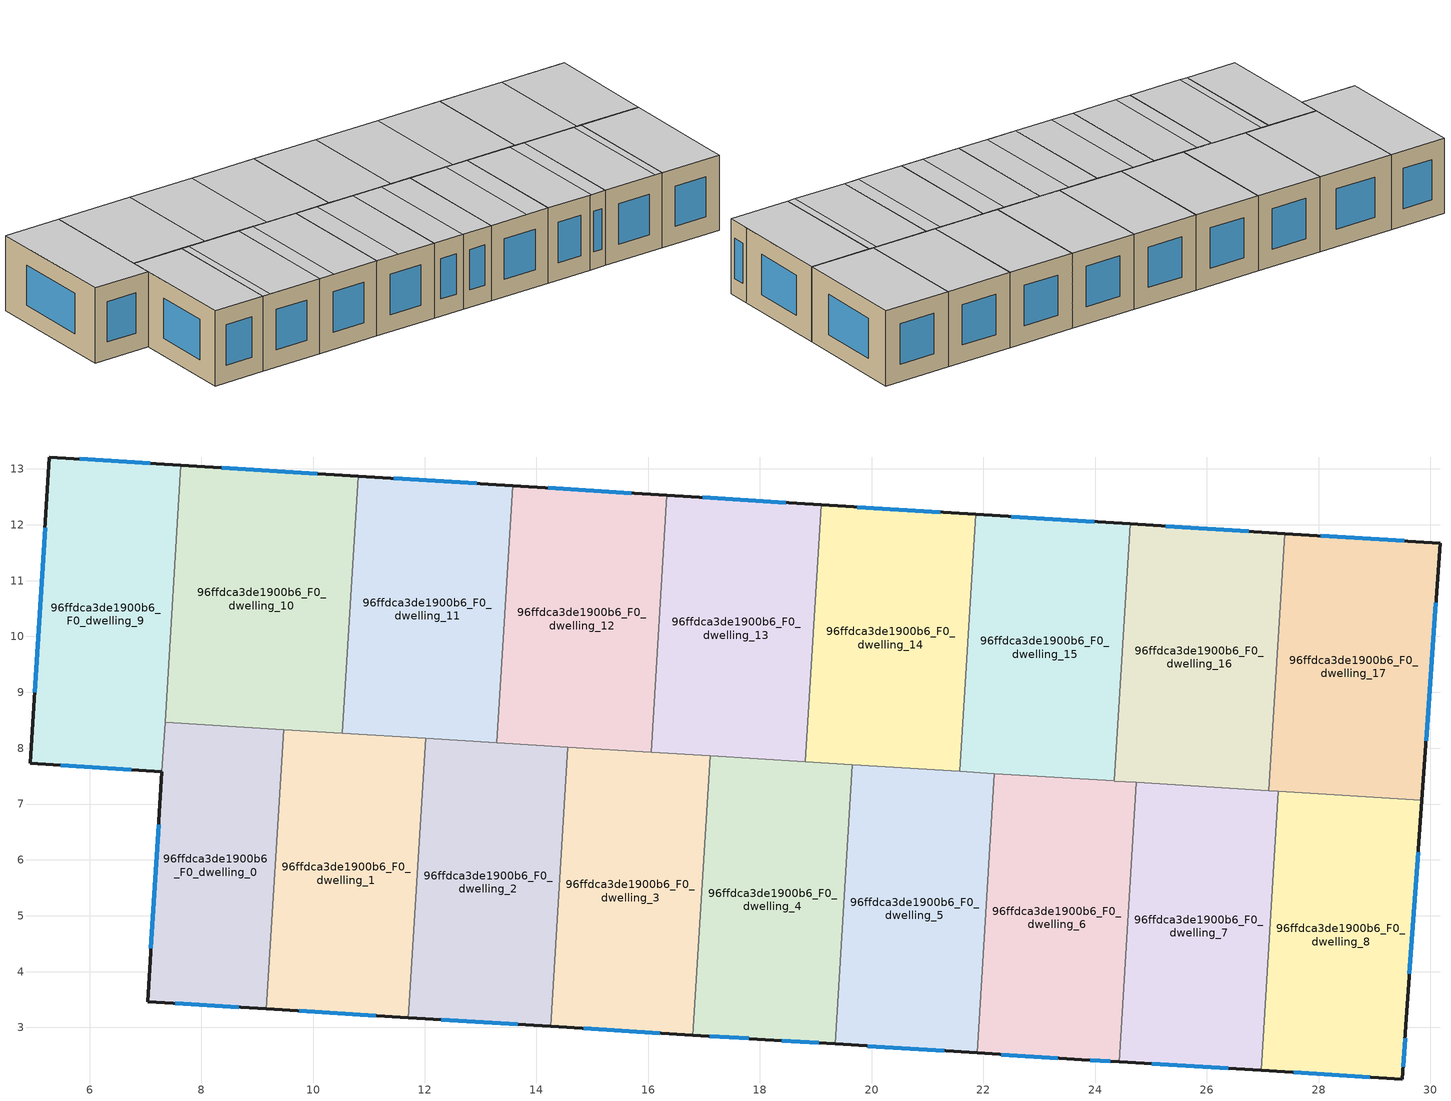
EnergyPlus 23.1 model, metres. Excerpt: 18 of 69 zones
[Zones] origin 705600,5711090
96ffdca3de1900b6_F0_dwelling_0
 floor ground (EU_floor_Construction): 9.48,8.33 9.17,3.33 7.04,3.46 7.35,8.46 z0
 wall outside (EU_wall_Construction): 7.29,7.58 7.04,3.46 9.17,3.33 z0:3
 wall to 96ffdca3de1900b6_F0_dwelling_1 (EU_wall_Construction): 9.17,3.33 9.48,8.33 z0:3
 wall to 96ffdca3de1900b6_F0_dwelling_9 (EU_wall_Construction): 7.35,8.46 7.29,7.58 z0:3
 wall to 96ffdca3de1900b6_F0_dwelling_10 (EU_wall_Construction): 9.48,8.33 7.35,8.46 z0:3
 window (EU_Window_Construction): 7.53,3.43 8.67,3.36 / 7.24,6.63 7.1,4.42 z0.69:2.31
 ceiling to 96ffdca3de1900b6_F1_dwelling_0 (EU_floor_Construction): 9.17,3.33 9.48,8.33 7.35,8.46 7.04,3.46 z3
96ffdca3de1900b6_F0_dwelling_1
 floor ground (EU_floor_Construction): 12.02,8.18 11.71,3.18 9.17,3.33 9.48,8.33 z0
 wall outside (EU_wall_Construction): 9.17,3.33 11.71,3.18 z0:3
 wall to 96ffdca3de1900b6_F0_dwelling_2 (EU_wall_Construction): 11.71,3.18 12.02,8.18 z0:3
 wall to 96ffdca3de1900b6_F0_dwelling_11 (EU_wall_Construction): 12.02,8.18 10.52,8.27 z0:3
 wall to 96ffdca3de1900b6_F0_dwelling_10 (EU_wall_Construction): 10.52,8.27 9.48,8.33 z0:3
 window (EU_Window_Construction): 9.75,3.3 11.12,3.21 z0.69:2.31
 ceiling to 96ffdca3de1900b6_F1_dwelling_1 (EU_floor_Construction): 11.71,3.18 12.02,8.18 9.79,8.31 9.48,3.31 z3
 ceiling to 96ffdca3de1900b6_F1_dwelling_0 (EU_floor_Construction): 9.48,3.31 9.79,8.31 9.48,8.33 9.17,3.33 z3
96ffdca3de1900b6_F0_dwelling_10
 floor ground (EU_floor_Construction): 10.81,12.87 10.52,8.27 7.35,8.46 7.64,13.07 z0
 wall outside (EU_wall_Construction): 10.81,12.87 7.64,13.07 z0:3
 wall to 96ffdca3de1900b6_F0_dwelling_11 (EU_wall_Construction): 10.52,8.27 10.81,12.87 z0:3
 wall to 96ffdca3de1900b6_F0_dwelling_9 (EU_wall_Construction): 7.64,13.07 7.35,8.47 z0:3
 window (EU_Window_Construction): 10.07,12.92 8.37,13.02 z0.69:2.31
 ceiling to 96ffdca3de1900b6_F1_dwelling_9 (EU_floor_Construction): 10.52,8.27 10.81,12.87 7.64,13.07 7.35,8.46 z3
96ffdca3de1900b6_F0_dwelling_11
 floor ground (EU_floor_Construction): 13.57,12.7 13.29,8.1 10.52,8.27 10.81,12.87 z0
 wall outside (EU_wall_Construction): 13.57,12.7 10.81,12.87 z0:3
 wall to 96ffdca3de1900b6_F0_dwelling_12 (EU_wall_Construction): 13.29,8.1 13.57,12.7 z0:3
 wall to 96ffdca3de1900b6_F0_dwelling_2 (EU_wall_Construction): 12.02,8.18 13.29,8.1 z0:3
 window (EU_Window_Construction): 12.93,12.74 11.45,12.83 z0.69:2.31
 ceiling to 96ffdca3de1900b6_F1_dwelling_10 (EU_floor_Construction): 13.29,8.1 13.57,12.7 10.81,12.87 10.52,8.27 z3
96ffdca3de1900b6_F0_dwelling_12
 floor ground (EU_floor_Construction): 16.34,12.53 16.05,7.93 13.29,8.1 13.57,12.7 z0
 wall outside (EU_wall_Construction): 16.34,12.53 13.57,12.7 z0:3
 wall to 96ffdca3de1900b6_F0_dwelling_13 (EU_wall_Construction): 16.05,7.93 16.34,12.53 z0:3
 wall to 96ffdca3de1900b6_F0_dwelling_3 (EU_wall_Construction): 14.56,8.02 16.05,7.93 z0:3
 wall to 96ffdca3de1900b6_F0_dwelling_2 (EU_wall_Construction): 13.29,8.1 14.56,8.02 z0:3
 window (EU_Window_Construction): 15.7,12.57 14.21,12.66 z0.69:2.31
 ceiling to 96ffdca3de1900b6_F1_dwelling_11 (EU_floor_Construction): 16.05,7.93 16.34,12.53 13.57,12.7 13.29,8.1 z3
96ffdca3de1900b6_F0_dwelling_13
 floor ground (EU_floor_Construction): 19.1,12.36 18.81,7.75 16.05,7.93 16.34,12.53 z0
 wall outside (EU_wall_Construction): 19.1,12.36 16.34,12.53 z0:3
 wall to 96ffdca3de1900b6_F0_dwelling_14 (EU_wall_Construction): 18.81,7.75 19.1,12.36 z0:3
 wall to 96ffdca3de1900b6_F0_dwelling_4 (EU_wall_Construction): 17.11,7.86 18.81,7.75 z0:3
 wall to 96ffdca3de1900b6_F0_dwelling_3 (EU_wall_Construction): 16.05,7.93 17.11,7.86 z0:3
 window (EU_Window_Construction): 18.46,12.4 16.98,12.49 z0.69:2.31
 ceiling to 96ffdca3de1900b6_F1_dwelling_12 (EU_floor_Construction): 18.81,7.75 19.1,12.36 16.34,12.53 16.05,7.93 z3
96ffdca3de1900b6_F0_dwelling_14
 floor ground (EU_floor_Construction): 21.86,12.19 21.58,7.58 18.81,7.75 19.1,12.36 z0
 wall outside (EU_wall_Construction): 21.86,12.19 19.1,12.36 z0:3
 wall to 96ffdca3de1900b6_F0_dwelling_15 (EU_wall_Construction): 21.58,7.58 21.86,12.19 z0:3
 wall to 96ffdca3de1900b6_F0_dwelling_5 (EU_wall_Construction): 19.65,7.7 21.58,7.58 z0:3
 wall to 96ffdca3de1900b6_F0_dwelling_4 (EU_wall_Construction): 18.82,7.76 19.65,7.7 z0:3
 window (EU_Window_Construction): 21.22,12.23 19.74,12.32 z0.69:2.31
 ceiling to 96ffdca3de1900b6_F1_dwelling_13 (EU_floor_Construction): 21.58,7.58 21.86,12.19 19.1,12.36 18.81,7.75 z3
96ffdca3de1900b6_F0_dwelling_15
 floor ground (EU_floor_Construction): 24.63,12.01 24.34,7.41 21.58,7.58 21.86,12.19 z0
 wall outside (EU_wall_Construction): 24.63,12.01 21.86,12.19 z0:3
 wall to 96ffdca3de1900b6_F0_dwelling_16 (EU_wall_Construction): 24.34,7.41 24.63,12.01 z0:3
 wall to 96ffdca3de1900b6_F0_dwelling_6 (EU_wall_Construction): 22.2,7.55 24.34,7.41 z0:3
 wall to 96ffdca3de1900b6_F0_dwelling_5 (EU_wall_Construction): 21.58,7.58 22.2,7.55 z0:3
 window (EU_Window_Construction): 23.99,12.05 22.5,12.15 z0.69:2.31
 ceiling to 96ffdca3de1900b6_F1_dwelling_14 (EU_floor_Construction): 24.34,7.41 24.63,12.01 21.86,12.19 21.58,7.58 z3
96ffdca3de1900b6_F0_dwelling_16
 floor ground (EU_floor_Construction): 27.39,11.84 27.11,7.24 24.34,7.41 24.63,12.01 z0
 wall outside (EU_wall_Construction): 27.39,11.84 24.63,12.01 z0:3
 wall to 96ffdca3de1900b6_F0_dwelling_17 (EU_wall_Construction): 27.11,7.24 27.39,11.84 z0:3
 wall to 96ffdca3de1900b6_F0_dwelling_7 (EU_wall_Construction): 24.74,7.39 27.11,7.24 z0:3
 wall to 96ffdca3de1900b6_F0_dwelling_6 (EU_wall_Construction): 24.34,7.41 24.74,7.39 z0:3
 window (EU_Window_Construction): 26.75,11.88 25.27,11.98 z0.69:2.31
 ceiling to 96ffdca3de1900b6_F1_dwelling_15 (EU_floor_Construction): 27.11,7.24 27.39,11.84 24.63,12.01 24.34,7.41 z3
96ffdca3de1900b6_F0_dwelling_17
 floor ground (EU_floor_Construction): 30.18,11.67 29.85,7.07 27.11,7.24 27.39,11.84 z0
 wall outside (EU_wall_Construction): 29.85,7.07 30.18,11.67 27.39,11.84 z0:3
 wall to 96ffdca3de1900b6_F0_dwelling_8 (EU_wall_Construction): 27.28,7.23 29.85,7.07 z0:3
 wall to 96ffdca3de1900b6_F0_dwelling_7 (EU_wall_Construction): 27.11,7.24 27.28,7.23 z0:3
 window (EU_Window_Construction): 29.93,8.14 30.1,10.61 / 29.53,11.71 28.04,11.8 z0.69:2.31
 ceiling to 96ffdca3de1900b6_F1_dwelling_16 (EU_floor_Construction): 29.85,7.07 30.18,11.67 27.39,11.84 27.11,7.24 z3
96ffdca3de1900b6_F0_dwelling_2
 floor ground (EU_floor_Construction): 14.56,8.02 14.25,3.02 11.71,3.18 12.02,8.18 z0
 wall outside (EU_wall_Construction): 11.71,3.18 14.25,3.02 z0:3
 wall to 96ffdca3de1900b6_F0_dwelling_3 (EU_wall_Construction): 14.25,3.02 14.56,8.02 z0:3
 window (EU_Window_Construction): 12.3,3.14 13.66,3.06 z0.69:2.31
 ceiling to 96ffdca3de1900b6_F1_dwelling_2 (EU_floor_Construction): 14.25,3.02 14.56,8.02 12.65,8.14 12.35,3.14 z3
 ceiling to 96ffdca3de1900b6_F1_dwelling_1 (EU_floor_Construction): 12.35,3.14 12.65,8.14 12.02,8.18 11.71,3.18 z3
96ffdca3de1900b6_F0_dwelling_3
 floor ground (EU_floor_Construction): 17.11,7.86 16.8,2.87 14.25,3.02 14.56,8.02 z0
 wall outside (EU_wall_Construction): 14.25,3.02 16.8,2.87 z0:3
 wall to 96ffdca3de1900b6_F0_dwelling_4 (EU_wall_Construction): 16.8,2.87 17.11,7.86 z0:3
 window (EU_Window_Construction): 14.84,2.98 16.21,2.9 z0.69:2.31
 ceiling to 96ffdca3de1900b6_F1_dwelling_2 (EU_floor_Construction): 15.21,2.96 15.52,7.96 14.56,8.02 14.25,3.02 z3
 ceiling adiabatic (EU_roof_Construction): 16.8,2.87 17.11,7.86 14.56,8.02 15.52,7.96 15.21,2.96 14.25,3.02 z3
96ffdca3de1900b6_F0_dwelling_4
 floor ground (EU_floor_Construction): 19.65,7.7 19.34,2.71 18.1,2.79 16.8,2.87 17.11,7.86 z0
 wall outside (EU_wall_Construction): 16.8,2.87 18.1,2.79 19.34,2.71 z0:3
 wall to 96ffdca3de1900b6_F0_dwelling_5 (EU_wall_Construction): 19.34,2.71 19.65,7.7 z0:3
 window (EU_Window_Construction): 18.39,2.77 19.06,2.72 / 17.1,2.85 17.8,2.8 z0.69:2.31
 ceiling to 96ffdca3de1900b6_F1_dwelling_4 (EU_floor_Construction): 19.34,2.71 19.65,7.7 18.38,7.78 18.07,2.79 18.1,2.79 z3
 ceiling to 96ffdca3de1900b6_F1_dwelling_3 (EU_floor_Construction): 18.07,2.79 18.38,7.78 17.11,7.86 16.8,2.87 z3
96ffdca3de1900b6_F0_dwelling_5
 floor ground (EU_floor_Construction): 22.2,7.55 21.89,2.54 19.34,2.71 19.65,7.7 z0
 wall outside (EU_wall_Construction): 19.34,2.71 21.89,2.54 z0:3
 wall to 96ffdca3de1900b6_F0_dwelling_6 (EU_wall_Construction): 21.89,2.54 22.2,7.55 z0:3
 window (EU_Window_Construction): 19.93,2.67 21.3,2.58 z0.69:2.31
 ceiling to 96ffdca3de1900b6_F1_dwelling_4 (EU_floor_Construction): 20.93,2.61 21.24,7.6 19.65,7.7 19.34,2.71 z3
 ceiling to 96ffdca3de1900b6_F1_dwelling_5 (EU_floor_Construction): 21.89,2.54 22.2,7.55 21.24,7.6 20.93,2.61 z3
96ffdca3de1900b6_F0_dwelling_6
 floor ground (EU_floor_Construction): 24.74,7.39 24.43,2.38 23.76,2.42 21.89,2.54 22.2,7.55 z0
 wall outside (EU_wall_Construction): 21.89,2.54 23.76,2.42 24.43,2.38 z0:3
 wall to 96ffdca3de1900b6_F0_dwelling_7 (EU_wall_Construction): 24.43,2.38 24.74,7.39 z0:3
 window (EU_Window_Construction): 23.92,2.42 24.28,2.39 / 22.32,2.52 23.33,2.45 z0.69:2.31
 ceiling to 96ffdca3de1900b6_F1_dwelling_5 (EU_floor_Construction): 23.79,2.42 24.1,7.43 22.2,7.55 21.89,2.54 23.76,2.42 z3
 ceiling to 96ffdca3de1900b6_F1_dwelling_6 (EU_floor_Construction): 24.43,2.38 24.74,7.39 24.1,7.43 23.79,2.42 z3
96ffdca3de1900b6_F0_dwelling_7
 floor ground (EU_floor_Construction): 27.28,7.23 26.97,2.23 24.43,2.38 24.74,7.39 z0
 wall outside (EU_wall_Construction): 24.43,2.38 26.97,2.23 z0:3
 wall to 96ffdca3de1900b6_F0_dwelling_8 (EU_wall_Construction): 26.97,2.23 27.28,7.23 z0:3
 window (EU_Window_Construction): 25.02,2.35 26.38,2.27 z0.69:2.31
 ceiling to 96ffdca3de1900b6_F1_dwelling_7 (EU_floor_Construction): 26.97,2.23 27.28,7.23 26.96,7.25 26.66,2.25 z3
 ceiling to 96ffdca3de1900b6_F1_dwelling_6 (EU_floor_Construction): 26.66,2.25 26.96,7.25 24.74,7.39 24.43,2.38 z3
96ffdca3de1900b6_F0_dwelling_8
 floor ground (EU_floor_Construction): 29.85,7.07 29.56,3.03 29.5,2.08 26.97,2.23 27.28,7.23 z0
 wall outside (EU_wall_Construction): 26.97,2.23 29.5,2.08 29.56,3.03 29.85,7.07 z0:3
 window (EU_Window_Construction): 29.63,3.96 29.78,6.14 / 29.52,2.3 29.55,2.81 / 27.56,2.2 28.92,2.11 z0.69:2.31
 ceiling to 96ffdca3de1900b6_F1_dwelling_7 (EU_floor_Construction): 29.5,2.08 29.56,3.03 29.85,7.07 27.28,7.23 26.97,2.23 z3
96ffdca3de1900b6_F0_dwelling_9
 floor ground (EU_floor_Construction): 7.64,13.07 7.3,7.58 4.94,7.73 5.28,13.21 z0
 wall outside (EU_wall_Construction): 7.64,13.07 5.28,13.21 4.94,7.73 7.3,7.58 z0:3
 window (EU_Window_Construction): 7.09,13.1 5.83,13.18 / 5.49,7.7 6.75,7.62 / 5.2,11.94 5.02,9 z0.69:2.31
 ceiling to 96ffdca3de1900b6_F1_dwelling_8 (EU_floor_Construction): 7.3,7.58 7.64,13.07 5.28,13.21 4.94,7.73 z3
[Building]
EU S2 Campaign: North Axis=0; Terrain=City; Solar Distribution=FullExterior
[Site:Location]
London: Latitude=51.5; Longitude=-0.5; Time Zone=0; Elevation=25
[SizingPeriod:WeatherFileDays]
AnnualSizingPeriod: Begin Month=1; Begin Day of Month=1; End Month=12; End Day of Month=31; Day of Week for Start Day=Monday; Use Weather File Daylight Saving Period=No; Use Weather File Rain and Snow Indicators=No
[MATERIAL]
EU_InternalMass_Material: Roughness=MediumRough; Thickness=0.1; Conductivity=1; Density=1800; Specific Heat=900; Thermal Absorptance=0.9; Solar Absorptance=0.7; Visible Absorptance=0.7
[MATERIAL:NOMASS] Roughness=MediumRough; Thermal Absorptance=0.9; Solar Absorptance=0.7; Visible Absorptance=0.7
Name | Thermal Resistance
EU_wall_NoMass | 0.635353
EU_roof_NoMass | 0.675062
EU_floor_NoMass | 1.96382
[WINDOWMATERIAL:SIMPLEGLAZINGSYSTEM]
EU_Window_SimpleGlazing: UFactor=2.96269; Solar Heat Gain Coefficient=0.76; Visible Transmittance=0.76
[CONSTRUCTION]
EU_wall_Construction: EU_wall_NoMass
EU_roof_Construction: EU_roof_NoMass
EU_floor_Construction: EU_floor_NoMass
EU_InternalMass_Construction: EU_InternalMass_Material
EU_Window_Construction: EU_Window_SimpleGlazing
[ZONE] Type=1; Multiplier=1; Ceiling Height=autocalculate; Floor Area=autocalculate; Part of Total Floor Area=Yes
Name | Volume
96ffdca3de1900b6_F0_dwelling_0 | 32.0435
96ffdca3de1900b6_F0_dwelling_1; 96ffdca3de1900b6_F0_dwelling_4 | 38.2983
96ffdca3de1900b6_F0_dwelling_10 | 43.9739
96ffdca3de1900b6_F0_dwelling_11; 96ffdca3de1900b6_F0_dwelling_16; 96ffdca3de1900b6_F0_dwelling_3 | 38.302
96ffdca3de1900b6_F0_dwelling_12 | 38.3013
96ffdca3de1900b6_F0_dwelling_13 | 38.3071
96ffdca3de1900b6_F0_dwelling_14; 96ffdca3de1900b6_F0_dwelling_8 | 38.3064
96ffdca3de1900b6_F0_dwelling_15 | 38.3057
96ffdca3de1900b6_F0_dwelling_17; 96ffdca3de1900b6_F0_dwelling_7 | 38.3005
96ffdca3de1900b6_F0_dwelling_2 | 38.3167
96ffdca3de1900b6_F0_dwelling_5 | 38.2961
96ffdca3de1900b6_F0_dwelling_6 | 38.3042
96ffdca3de1900b6_F0_dwelling_9 | 38.8828
[INTERNALMASS] Construction=EU_InternalMass_Construction
Name | Zone or ZoneList | Surface Area
96ffdca3de1900b6_F0_dwelling_0_EU_InternalMass | 96ffdca3de1900b6_F0_dwelling_0 | 10.6803
96ffdca3de1900b6_F0_dwelling_1_EU_InternalMass | 96ffdca3de1900b6_F0_dwelling_1 | 12.7662
96ffdca3de1900b6_F0_dwelling_2_EU_InternalMass | 96ffdca3de1900b6_F0_dwelling_2 | 12.7722
96ffdca3de1900b6_F0_dwelling_3_EU_InternalMass | 96ffdca3de1900b6_F0_dwelling_3 | 12.7672
96ffdca3de1900b6_F0_dwelling_4_EU_InternalMass | 96ffdca3de1900b6_F0_dwelling_4 | 12.7661
96ffdca3de1900b6_F0_dwelling_5_EU_InternalMass | 96ffdca3de1900b6_F0_dwelling_5 | 12.7656
96ffdca3de1900b6_F0_dwelling_6_EU_InternalMass | 96ffdca3de1900b6_F0_dwelling_6 | 12.7677
96ffdca3de1900b6_F0_dwelling_7_EU_InternalMass | 96ffdca3de1900b6_F0_dwelling_7 | 12.767
96ffdca3de1900b6_F0_dwelling_8_EU_InternalMass | 96ffdca3de1900b6_F0_dwelling_8 | 12.7688
96ffdca3de1900b6_F0_dwelling_9_EU_InternalMass | 96ffdca3de1900b6_F0_dwelling_9 | 12.9624
96ffdca3de1900b6_F0_dwelling_10_EU_InternalMass | 96ffdca3de1900b6_F0_dwelling_10 | 14.658
96ffdca3de1900b6_F0_dwelling_11_EU_InternalMass | 96ffdca3de1900b6_F0_dwelling_11 | 12.7674
96ffdca3de1900b6_F0_dwelling_12_EU_InternalMass | 96ffdca3de1900b6_F0_dwelling_12 | 12.7674
96ffdca3de1900b6_F0_dwelling_13_EU_InternalMass | 96ffdca3de1900b6_F0_dwelling_13 | 12.7687
96ffdca3de1900b6_F0_dwelling_14_EU_InternalMass | 96ffdca3de1900b6_F0_dwelling_14 | 12.7687
96ffdca3de1900b6_F0_dwelling_15_EU_InternalMass | 96ffdca3de1900b6_F0_dwelling_15 | 12.7687
96ffdca3de1900b6_F0_dwelling_16_EU_InternalMass | 96ffdca3de1900b6_F0_dwelling_16 | 12.7674
96ffdca3de1900b6_F0_dwelling_17_EU_InternalMass | 96ffdca3de1900b6_F0_dwelling_17 | 12.7667
[OTHEREQUIPMENT] Fuel Type=Electricity; Design Level Calculation Method=Watts/Area; Power per Zone Floor Area=1; Fraction Latent=0; Fraction Radiant=0; Fraction Lost=0; Carbon Dioxide Generation Rate=0; EndUse Subcategory=EU_Step8_InternalGains
Name | Zone or ZoneList or Space or SpaceList | Schedule
EU_Step8_InternalGain_96ffdca3de1900b6_F0_dwelling_0_f000 | 96ffdca3de1900b6_F0_dwelling_0 | EU_Step8_GainSchedule_96ffdca3de1900b6_F0_dwelling_0_f000
EU_Step8_InternalGain_96ffdca3de1900b6_F0_dwelling_1_f000 | 96ffdca3de1900b6_F0_dwelling_1 | EU_Step8_GainSchedule_96ffdca3de1900b6_F0_dwelling_1_f000
EU_Step8_InternalGain_96ffdca3de1900b6_F0_dwelling_2_f000 | 96ffdca3de1900b6_F0_dwelling_2 | EU_Step8_GainSchedule_96ffdca3de1900b6_F0_dwelling_2_f000
EU_Step8_InternalGain_96ffdca3de1900b6_F0_dwelling_3_f000 | 96ffdca3de1900b6_F0_dwelling_3 | EU_Step8_GainSchedule_96ffdca3de1900b6_F0_dwelling_3_f000
EU_Step8_InternalGain_96ffdca3de1900b6_F0_dwelling_4_f000 | 96ffdca3de1900b6_F0_dwelling_4 | EU_Step8_GainSchedule_96ffdca3de1900b6_F0_dwelling_4_f000
EU_Step8_InternalGain_96ffdca3de1900b6_F0_dwelling_5_f000 | 96ffdca3de1900b6_F0_dwelling_5 | EU_Step8_GainSchedule_96ffdca3de1900b6_F0_dwelling_5_f000
EU_Step8_InternalGain_96ffdca3de1900b6_F0_dwelling_6_f000 | 96ffdca3de1900b6_F0_dwelling_6 | EU_Step8_GainSchedule_96ffdca3de1900b6_F0_dwelling_6_f000
EU_Step8_InternalGain_96ffdca3de1900b6_F0_dwelling_7_f000 | 96ffdca3de1900b6_F0_dwelling_7 | EU_Step8_GainSchedule_96ffdca3de1900b6_F0_dwelling_7_f000
EU_Step8_InternalGain_96ffdca3de1900b6_F0_dwelling_8_f000 | 96ffdca3de1900b6_F0_dwelling_8 | EU_Step8_GainSchedule_96ffdca3de1900b6_F0_dwelling_8_f000
EU_Step8_InternalGain_96ffdca3de1900b6_F0_dwelling_9_f000 | 96ffdca3de1900b6_F0_dwelling_9 | EU_Step8_GainSchedule_96ffdca3de1900b6_F0_dwelling_9_f000
EU_Step8_InternalGain_96ffdca3de1900b6_F0_dwelling_10_f000 | 96ffdca3de1900b6_F0_dwelling_10 | EU_Step8_GainSchedule_96ffdca3de1900b6_F0_dwelling_10_f000
EU_Step8_InternalGain_96ffdca3de1900b6_F0_dwelling_11_f000 | 96ffdca3de1900b6_F0_dwelling_11 | EU_Step8_GainSchedule_96ffdca3de1900b6_F0_dwelling_11_f000
EU_Step8_InternalGain_96ffdca3de1900b6_F0_dwelling_12_f000 | 96ffdca3de1900b6_F0_dwelling_12 | EU_Step8_GainSchedule_96ffdca3de1900b6_F0_dwelling_12_f000
EU_Step8_InternalGain_96ffdca3de1900b6_F0_dwelling_13_f000 | 96ffdca3de1900b6_F0_dwelling_13 | EU_Step8_GainSchedule_96ffdca3de1900b6_F0_dwelling_13_f000
EU_Step8_InternalGain_96ffdca3de1900b6_F0_dwelling_14_f000 | 96ffdca3de1900b6_F0_dwelling_14 | EU_Step8_GainSchedule_96ffdca3de1900b6_F0_dwelling_14_f000
EU_Step8_InternalGain_96ffdca3de1900b6_F0_dwelling_15_f000 | 96ffdca3de1900b6_F0_dwelling_15 | EU_Step8_GainSchedule_96ffdca3de1900b6_F0_dwelling_15_f000
EU_Step8_InternalGain_96ffdca3de1900b6_F0_dwelling_16_f000 | 96ffdca3de1900b6_F0_dwelling_16 | EU_Step8_GainSchedule_96ffdca3de1900b6_F0_dwelling_16_f000
EU_Step8_InternalGain_96ffdca3de1900b6_F0_dwelling_17_f000 | 96ffdca3de1900b6_F0_dwelling_17 | EU_Step8_GainSchedule_96ffdca3de1900b6_F0_dwelling_17_f000
[ZONEVENTILATION:DESIGNFLOWRATE] Schedule=EU_AlwaysOn; Design Flow Rate Calculation Method=AirChanges/Hour; Air Changes per Hour=0.555504; Ventilation Type=Natural; Fan Pressure Rise=0; Fan Total Efficiency=1; Constant Term Coefficient=1; Temperature Term Coefficient=0; Velocity Term Coefficient=0; Velocity Squared Term Coefficient=0; Minimum Indoor Temperature=-100; Maximum Indoor Temperature=100; Delta Temperature=-100; Minimum Outdoor Temperature=-100; Maximum Outdoor Temperature=100; Maximum Wind Speed=40
Name | Zone or ZoneList or Space or SpaceList
EU_ConstantAir_96ffdca3de1900b6_F0_dwelling_0 | 96ffdca3de1900b6_F0_dwelling_0
EU_ConstantAir_96ffdca3de1900b6_F0_dwelling_1 | 96ffdca3de1900b6_F0_dwelling_1
EU_ConstantAir_96ffdca3de1900b6_F0_dwelling_2 | 96ffdca3de1900b6_F0_dwelling_2
EU_ConstantAir_96ffdca3de1900b6_F0_dwelling_3 | 96ffdca3de1900b6_F0_dwelling_3
EU_ConstantAir_96ffdca3de1900b6_F0_dwelling_4 | 96ffdca3de1900b6_F0_dwelling_4
EU_ConstantAir_96ffdca3de1900b6_F0_dwelling_5 | 96ffdca3de1900b6_F0_dwelling_5
EU_ConstantAir_96ffdca3de1900b6_F0_dwelling_6 | 96ffdca3de1900b6_F0_dwelling_6
EU_ConstantAir_96ffdca3de1900b6_F0_dwelling_7 | 96ffdca3de1900b6_F0_dwelling_7
EU_ConstantAir_96ffdca3de1900b6_F0_dwelling_8 | 96ffdca3de1900b6_F0_dwelling_8
EU_ConstantAir_96ffdca3de1900b6_F0_dwelling_9 | 96ffdca3de1900b6_F0_dwelling_9
EU_ConstantAir_96ffdca3de1900b6_F0_dwelling_10 | 96ffdca3de1900b6_F0_dwelling_10
EU_ConstantAir_96ffdca3de1900b6_F0_dwelling_11 | 96ffdca3de1900b6_F0_dwelling_11
EU_ConstantAir_96ffdca3de1900b6_F0_dwelling_12 | 96ffdca3de1900b6_F0_dwelling_12
EU_ConstantAir_96ffdca3de1900b6_F0_dwelling_13 | 96ffdca3de1900b6_F0_dwelling_13
EU_ConstantAir_96ffdca3de1900b6_F0_dwelling_14 | 96ffdca3de1900b6_F0_dwelling_14
EU_ConstantAir_96ffdca3de1900b6_F0_dwelling_15 | 96ffdca3de1900b6_F0_dwelling_15
EU_ConstantAir_96ffdca3de1900b6_F0_dwelling_16 | 96ffdca3de1900b6_F0_dwelling_16
EU_ConstantAir_96ffdca3de1900b6_F0_dwelling_17 | 96ffdca3de1900b6_F0_dwelling_17
[HVACTEMPLATE:THERMOSTAT] Constant Heating Setpoint=20; Constant Cooling Setpoint=50
EU_HeatOnly_96ffdca3de1900b6_F0_dwelling_0; EU_HeatOnly_96ffdca3de1900b6_F0_dwelling_1; EU_HeatOnly_96ffdca3de1900b6_F0_dwelling_2; EU_HeatOnly_96ffdca3de1900b6_F0_dwelling_3; EU_HeatOnly_96ffdca3de1900b6_F0_dwelling_4; EU_HeatOnly_96ffdca3de1900b6_F0_dwelling_5; EU_HeatOnly_96ffdca3de1900b6_F0_dwelling_6; EU_HeatOnly_96ffdca3de1900b6_F0_dwelling_7; EU_HeatOnly_96ffdca3de1900b6_F0_dwelling_8; EU_HeatOnly_96ffdca3de1900b6_F0_dwelling_9; EU_HeatOnly_96ffdca3de1900b6_F0_dwelling_10; EU_HeatOnly_96ffdca3de1900b6_F0_dwelling_11; EU_HeatOnly_96ffdca3de1900b6_F0_dwelling_12; EU_HeatOnly_96ffdca3de1900b6_F0_dwelling_13; EU_HeatOnly_96ffdca3de1900b6_F0_dwelling_14; EU_HeatOnly_96ffdca3de1900b6_F0_dwelling_15; EU_HeatOnly_96ffdca3de1900b6_F0_dwelling_16; EU_HeatOnly_96ffdca3de1900b6_F0_dwelling_17; EU_HeatOnly_96ffdca3de1900b6_F1_dwelling_0; EU_HeatOnly_96ffdca3de1900b6_F1_dwelling_1; EU_HeatOnly_96ffdca3de1900b6_F1_dwelling_2; EU_HeatOnly_96ffdca3de1900b6_F1_dwelling_3; EU_HeatOnly_96ffdca3de1900b6_F1_dwelling_4; EU_HeatOnly_96ffdca3de1900b6_F1_dwelling_5; EU_HeatOnly_96ffdca3de1900b6_F1_dwelling_6; EU_HeatOnly_96ffdca3de1900b6_F1_dwelling_7; EU_HeatOnly_96ffdca3de1900b6_F1_dwelling_8; EU_HeatOnly_96ffdca3de1900b6_F1_dwelling_9; EU_HeatOnly_96ffdca3de1900b6_F1_dwelling_10; EU_HeatOnly_96ffdca3de1900b6_F1_dwelling_11; EU_HeatOnly_96ffdca3de1900b6_F1_dwelling_12; EU_HeatOnly_96ffdca3de1900b6_F1_dwelling_13; EU_HeatOnly_96ffdca3de1900b6_F1_dwelling_14; EU_HeatOnly_96ffdca3de1900b6_F1_dwelling_15; EU_HeatOnly_96ffdca3de1900b6_F1_dwelling_16; EU_HeatOnly_96ffdca3de1900b6_F2_dwelling_0; EU_HeatOnly_96ffdca3de1900b6_F2_dwelling_1; EU_HeatOnly_96ffdca3de1900b6_F2_dwelling_2; EU_HeatOnly_96ffdca3de1900b6_F2_dwelling_3; EU_HeatOnly_96ffdca3de1900b6_F2_dwelling_4; EU_HeatOnly_96ffdca3de1900b6_F2_dwelling_5; EU_HeatOnly_96ffdca3de1900b6_F2_dwelling_6; EU_HeatOnly_96ffdca3de1900b6_F2_dwelling_7; EU_HeatOnly_96ffdca3de1900b6_F2_dwelling_8; EU_HeatOnly_96ffdca3de1900b6_F2_dwelling_9; EU_HeatOnly_96ffdca3de1900b6_F2_dwelling_10; EU_HeatOnly_96ffdca3de1900b6_F2_dwelling_11; EU_HeatOnly_96ffdca3de1900b6_F2_dwelling_12; EU_HeatOnly_96ffdca3de1900b6_F2_dwelling_13; EU_HeatOnly_96ffdca3de1900b6_F2_dwelling_14; EU_HeatOnly_96ffdca3de1900b6_F2_dwelling_15; EU_HeatOnly_96ffdca3de1900b6_F2_dwelling_16; EU_HeatOnly_96ffdca3de1900b6_F3_dwelling_0; EU_HeatOnly_96ffdca3de1900b6_F3_dwelling_1; EU_HeatOnly_96ffdca3de1900b6_F3_dwelling_2; EU_HeatOnly_96ffdca3de1900b6_F3_dwelling_3; EU_HeatOnly_96ffdca3de1900b6_F3_dwelling_4; EU_HeatOnly_96ffdca3de1900b6_F3_dwelling_5; EU_HeatOnly_96ffdca3de1900b6_F3_dwelling_6; EU_HeatOnly_96ffdca3de1900b6_F3_dwelling_7; EU_HeatOnly_96ffdca3de1900b6_F3_dwelling_8; EU_HeatOnly_96ffdca3de1900b6_F3_dwelling_9; EU_HeatOnly_96ffdca3de1900b6_F3_dwelling_10; EU_HeatOnly_96ffdca3de1900b6_F3_dwelling_11; EU_HeatOnly_96ffdca3de1900b6_F3_dwelling_12; EU_HeatOnly_96ffdca3de1900b6_F3_dwelling_13; EU_HeatOnly_96ffdca3de1900b6_F3_dwelling_14; EU_HeatOnly_96ffdca3de1900b6_F3_dwelling_15; EU_HeatOnly_96ffdca3de1900b6_F3_dwelling_16
[HVACTEMPLATE:ZONE:IDEALLOADSAIRSYSTEM] System Availability Schedule=EU_AlwaysOn; Maximum Heating Supply Air Temperature=50; Minimum Cooling Supply Air Temperature=13; Maximum Heating Supply Air Humidity Ratio=0.0156; Minimum Cooling Supply Air Humidity Ratio=0.0077; Heating Limit=NoLimit; Cooling Limit=NoLimit; Heating Availability Schedule=EU_AlwaysOn; Cooling Availability Schedule=EU_CoolingOff; Dehumidification Control Type=ConstantSensibleHeatRatio; Cooling Sensible Heat Ratio=0.7; Dehumidification Setpoint=60; Humidification Control Type=None; Humidification Setpoint=30; Outdoor Air Method=None; Outdoor Air Flow Rate per Person=0.00944; Outdoor Air Flow Rate per Zone Floor Area=0; Outdoor Air Flow Rate per Zone=0; Demand Controlled Ventilation Type=None; Outdoor Air Economizer Type=NoEconomizer; Heat Recovery Type=None; Sensible Heat Recovery Effectiveness=0.7; Latent Heat Recovery Effectiveness=0.65
Name | Template Thermostat
96ffdca3de1900b6_F0_dwelling_0 | EU_HeatOnly_96ffdca3de1900b6_F0_dwelling_0
96ffdca3de1900b6_F0_dwelling_1 | EU_HeatOnly_96ffdca3de1900b6_F0_dwelling_1
96ffdca3de1900b6_F0_dwelling_2 | EU_HeatOnly_96ffdca3de1900b6_F0_dwelling_2
96ffdca3de1900b6_F0_dwelling_3 | EU_HeatOnly_96ffdca3de1900b6_F0_dwelling_3
96ffdca3de1900b6_F0_dwelling_4 | EU_HeatOnly_96ffdca3de1900b6_F0_dwelling_4
96ffdca3de1900b6_F0_dwelling_5 | EU_HeatOnly_96ffdca3de1900b6_F0_dwelling_5
96ffdca3de1900b6_F0_dwelling_6 | EU_HeatOnly_96ffdca3de1900b6_F0_dwelling_6
96ffdca3de1900b6_F0_dwelling_7 | EU_HeatOnly_96ffdca3de1900b6_F0_dwelling_7
96ffdca3de1900b6_F0_dwelling_8 | EU_HeatOnly_96ffdca3de1900b6_F0_dwelling_8
96ffdca3de1900b6_F0_dwelling_9 | EU_HeatOnly_96ffdca3de1900b6_F0_dwelling_9
96ffdca3de1900b6_F0_dwelling_10 | EU_HeatOnly_96ffdca3de1900b6_F0_dwelling_10
96ffdca3de1900b6_F0_dwelling_11 | EU_HeatOnly_96ffdca3de1900b6_F0_dwelling_11
96ffdca3de1900b6_F0_dwelling_12 | EU_HeatOnly_96ffdca3de1900b6_F0_dwelling_12
96ffdca3de1900b6_F0_dwelling_13 | EU_HeatOnly_96ffdca3de1900b6_F0_dwelling_13
96ffdca3de1900b6_F0_dwelling_14 | EU_HeatOnly_96ffdca3de1900b6_F0_dwelling_14
96ffdca3de1900b6_F0_dwelling_15 | EU_HeatOnly_96ffdca3de1900b6_F0_dwelling_15
96ffdca3de1900b6_F0_dwelling_16 | EU_HeatOnly_96ffdca3de1900b6_F0_dwelling_16
96ffdca3de1900b6_F0_dwelling_17 | EU_HeatOnly_96ffdca3de1900b6_F0_dwelling_17
[SIZING:ZONE] Zone Cooling Design Supply Air Temperature Input Method=SupplyAirTemperature; Zone Cooling Design Supply Air Temperature=13; Zone Heating Design Supply Air Temperature Input Method=SupplyAirTemperature; Zone Heating Design Supply Air Temperature=50; Zone Cooling Design Supply Air Humidity Ratio=0.008; Zone Heating Design Supply Air Humidity Ratio=0.008; Cooling Design Air Flow Method=DesignDay; Cooling Design Air Flow Rate=0; Cooling Minimum Air Flow per Zone Floor Area=0.000762; Cooling Minimum Air Flow=0; Cooling Minimum Air Flow Fraction=0.2; Heating Design Air Flow Method=DesignDay; Heating Design Air Flow Rate=0; Heating Maximum Air Flow per Zone Floor Area=0.002032; Heating Maximum Air Flow=0.141576; Heating Maximum Air Flow Fraction=0.3; Account for Dedicated Outdoor Air System=No; Dedicated Outdoor Air System Control Strategy=NeutralSupplyAir; Dedicated Outdoor Air Low Setpoint Temperature for Design=autosize; Dedicated Outdoor Air High Setpoint Temperature for Design=autosize; Zone Load Sizing Method=Sensible Load Only No Latent Load; Zone Latent Cooling Design Supply Air Humidity Ratio Input Method=HumidityRatioDifference; Zone Cooling Design Supply Air Humidity Ratio Difference=0.005; Zone Latent Heating Design Supply Air Humidity Ratio Input Method=HumidityRatioDifference; Zone Humidification Design Supply Air Humidity Ratio Difference=0.005
96ffdca3de1900b6_F0_dwelling_0; 96ffdca3de1900b6_F0_dwelling_1; 96ffdca3de1900b6_F0_dwelling_2; 96ffdca3de1900b6_F0_dwelling_3; 96ffdca3de1900b6_F0_dwelling_4; 96ffdca3de1900b6_F0_dwelling_5; 96ffdca3de1900b6_F0_dwelling_6; 96ffdca3de1900b6_F0_dwelling_7; 96ffdca3de1900b6_F0_dwelling_8; 96ffdca3de1900b6_F0_dwelling_9; 96ffdca3de1900b6_F0_dwelling_10; 96ffdca3de1900b6_F0_dwelling_11; 96ffdca3de1900b6_F0_dwelling_12; 96ffdca3de1900b6_F0_dwelling_13; 96ffdca3de1900b6_F0_dwelling_14; 96ffdca3de1900b6_F0_dwelling_15; 96ffdca3de1900b6_F0_dwelling_16; 96ffdca3de1900b6_F0_dwelling_17
[SCHEDULE:CONSTANT]
Name | Hourly Value
EU_AlwaysOn | 1
EU_CoolingOff | 0
[SCHEDULE:FILE] Column Number=1; Rows to Skip at Top=0; Number of Hours of Data=8760; Column Separator=Comma; Interpolate to Timestep=No; Minutes per Item=60; Adjust Schedule for Daylight Savings=Yes
Name | File
EU_Step8_GainSchedule_96ffdca3de1900b6_F0_dwelling_0_f000 | ../../schedules/96ffdca3de1900b6/96ffdca3de1900b6_F0_dwelling_0_f000_gain.csv
EU_Step8_GainSchedule_96ffdca3de1900b6_F0_dwelling_1_f000 | ../../schedules/96ffdca3de1900b6/96ffdca3de1900b6_F0_dwelling_1_f000_gain.csv
EU_Step8_GainSchedule_96ffdca3de1900b6_F0_dwelling_2_f000 | ../../schedules/96ffdca3de1900b6/96ffdca3de1900b6_F0_dwelling_2_f000_gain.csv
EU_Step8_GainSchedule_96ffdca3de1900b6_F0_dwelling_3_f000 | ../../schedules/96ffdca3de1900b6/96ffdca3de1900b6_F0_dwelling_3_f000_gain.csv
EU_Step8_GainSchedule_96ffdca3de1900b6_F0_dwelling_4_f000 | ../../schedules/96ffdca3de1900b6/96ffdca3de1900b6_F0_dwelling_4_f000_gain.csv
EU_Step8_GainSchedule_96ffdca3de1900b6_F0_dwelling_5_f000 | ../../schedules/96ffdca3de1900b6/96ffdca3de1900b6_F0_dwelling_5_f000_gain.csv
EU_Step8_GainSchedule_96ffdca3de1900b6_F0_dwelling_6_f000 | ../../schedules/96ffdca3de1900b6/96ffdca3de1900b6_F0_dwelling_6_f000_gain.csv
EU_Step8_GainSchedule_96ffdca3de1900b6_F0_dwelling_7_f000 | ../../schedules/96ffdca3de1900b6/96ffdca3de1900b6_F0_dwelling_7_f000_gain.csv
EU_Step8_GainSchedule_96ffdca3de1900b6_F0_dwelling_8_f000 | ../../schedules/96ffdca3de1900b6/96ffdca3de1900b6_F0_dwelling_8_f000_gain.csv
EU_Step8_GainSchedule_96ffdca3de1900b6_F0_dwelling_9_f000 | ../../schedules/96ffdca3de1900b6/96ffdca3de1900b6_F0_dwelling_9_f000_gain.csv
EU_Step8_GainSchedule_96ffdca3de1900b6_F0_dwelling_10_f000 | ../../schedules/96ffdca3de1900b6/96ffdca3de1900b6_F0_dwelling_10_f000_gain.csv
EU_Step8_GainSchedule_96ffdca3de1900b6_F0_dwelling_11_f000 | ../../schedules/96ffdca3de1900b6/96ffdca3de1900b6_F0_dwelling_11_f000_gain.csv
EU_Step8_GainSchedule_96ffdca3de1900b6_F0_dwelling_12_f000 | ../../schedules/96ffdca3de1900b6/96ffdca3de1900b6_F0_dwelling_12_f000_gain.csv
EU_Step8_GainSchedule_96ffdca3de1900b6_F0_dwelling_13_f000 | ../../schedules/96ffdca3de1900b6/96ffdca3de1900b6_F0_dwelling_13_f000_gain.csv
EU_Step8_GainSchedule_96ffdca3de1900b6_F0_dwelling_14_f000 | ../../schedules/96ffdca3de1900b6/96ffdca3de1900b6_F0_dwelling_14_f000_gain.csv
EU_Step8_GainSchedule_96ffdca3de1900b6_F0_dwelling_15_f000 | ../../schedules/96ffdca3de1900b6/96ffdca3de1900b6_F0_dwelling_15_f000_gain.csv
EU_Step8_GainSchedule_96ffdca3de1900b6_F0_dwelling_16_f000 | ../../schedules/96ffdca3de1900b6/96ffdca3de1900b6_F0_dwelling_16_f000_gain.csv
EU_Step8_GainSchedule_96ffdca3de1900b6_F0_dwelling_17_f000 | ../../schedules/96ffdca3de1900b6/96ffdca3de1900b6_F0_dwelling_17_f000_gain.csv
